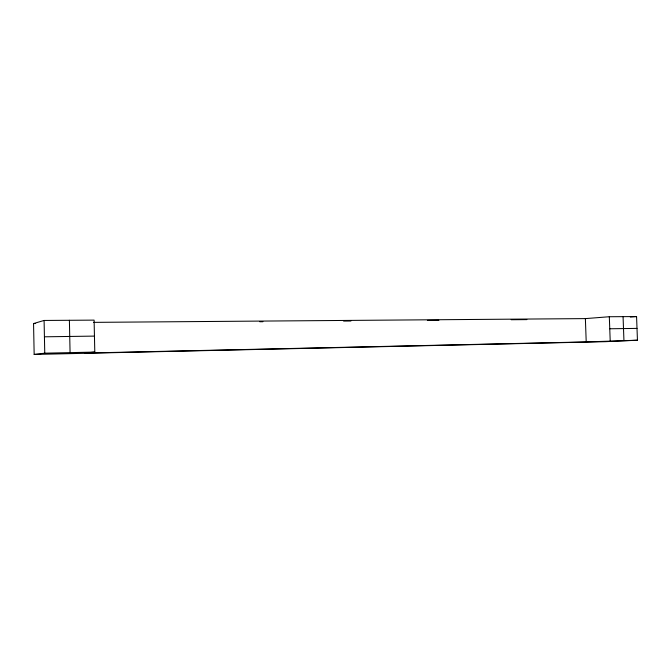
<?xml version="1.0" encoding="UTF-8"?>
<svg xmlns="http://www.w3.org/2000/svg" width="671" height="671" viewBox="0 0 671 671"><rect width="100%" height="100%" fill="white"/><g stroke="black" fill="none" stroke-linecap="round" stroke-linejoin="round"><path stroke-width="1.01" d="M637.45 340.222L605.208 341.682L34.162 354.439L33.55 323.548L44.093 320.453L94.099 320.126L94.796 352.09L84.823 353.072L586.211 341.925L637.45 340.222L636.569 316.561L609.318 316.737L585.38 318.608L93.588 322.365M34.162 354.439L44.756 353.181L94.796 352.09M630.337 317.031L636.569 316.561M44.429 336.808L94.443 336.104M609.754 328.773L637.005 328.387M33.55 323.548L35.647 323.531M259.786 321.745L262.931 321.719M343.586 321.074L350.916 321.015M427.377 320.402L438.893 320.31M511.168 319.731L526.878 319.614M623.065 316.653L623.938 340.516M609.318 316.737L610.199 340.818M585.38 318.608L586.211 341.925M69.398 320.293L70.069 352.627M44.093 320.453L44.756 353.181"/></g></svg>
